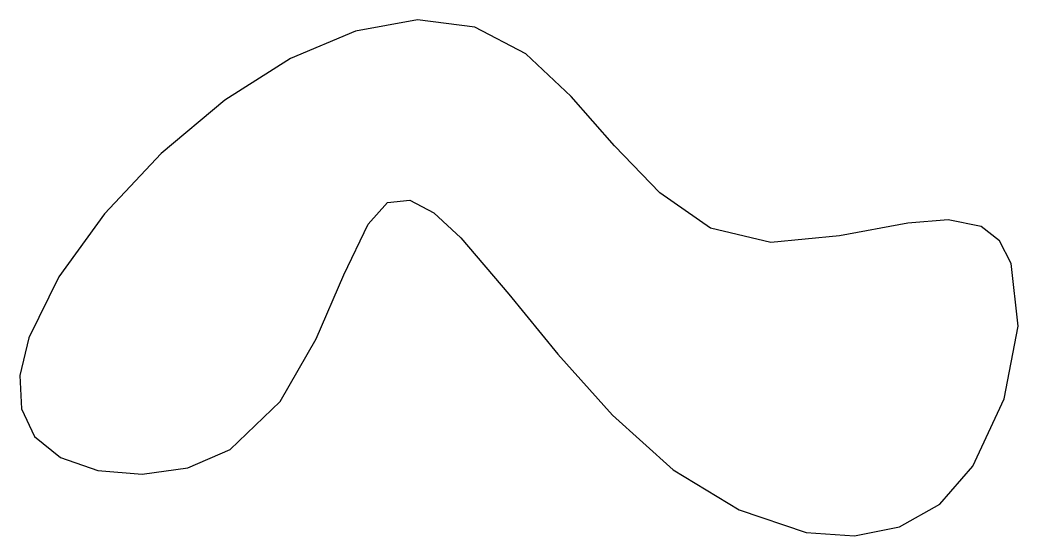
# Model space of a CAD drawing. Header units: millimetres. Extents: x -73 to 33, y -15 to 40.
import ezdxf

# ---------------------------------------------------------------- set-up
doc = ezdxf.new("R2010")
doc.units = ezdxf.units.MM

msp = doc.modelspace()

# ---------------------------------------------------------------- linework, layer by layer
at = {"color": 7, "linetype": 'Continuous', "flags": 128}
msp.add_lwpolyline([(-51.01, -5.65), (-45.72, -0.55), (-41.89, 6.11), (-38.96, 12.87), (-36.37, 18.27), (-34.31, 20.55), (-31.94, 20.82), (-29.39, 19.45), (-26.54, 16.8), (-21.43, 10.83), (-16.24, 4.46), (-10.44, -2.01), (-3.98, -7.78), (3, -12.04), (10.1, -14.43), (15.25, -14.81), (20.04, -13.85), (24.29, -11.42), (27.82, -7.42), (31.14, -0.28), (32.6, 7.45), (31.89, 14.09), (30.62, 16.5), (28.7, 18.03), (25.2, 18.73), (20.91, 18.37), (13.66, 17.03), (6.36, 16.31), (-0.03, 17.85), (-5.43, 21.6), (-10.24, 26.58), (-14.84, 31.81), (-19.65, 36.33), (-25.05, 39.17), (-31.13, 39.92), (-37.72, 38.74), (-44.6, 35.84), (-51.58, 31.4), (-58.32, 25.75), (-64.36, 19.35), (-69.2, 12.67), (-72.37, 6.19), (-73.32, 2.22), (-73.17, -1.31), (-71.79, -4.26), (-69.03, -6.49), (-65.05, -7.86), (-60.36, -8.26), (-55.5, -7.57), (-51.01, -5.65)], dxfattribs=at)

doc.saveas('drawing.dxf')
